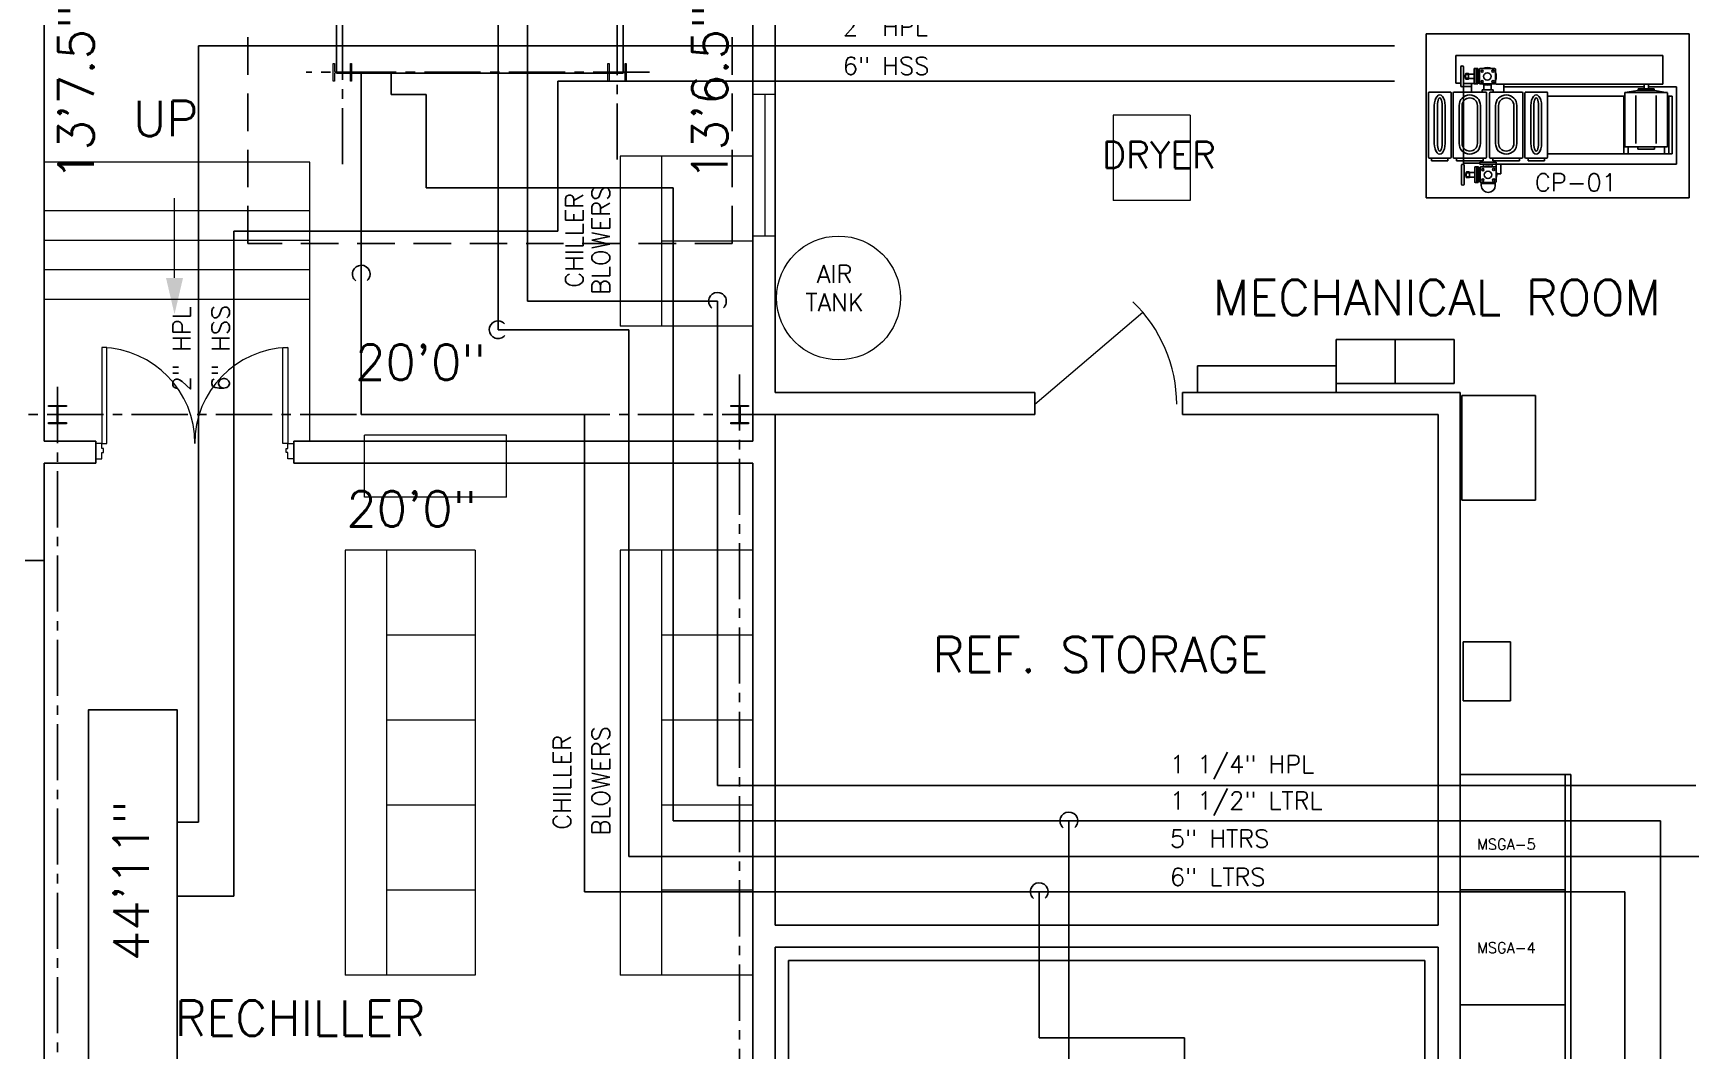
# Model space of a CAD drawing. Header units: inches. Extents: x -578 to 4567, y -980 to 6106.
# Drawn here: x 2518 to 3080, y 3819 to 4164 of the extents above; entities that cross this region are included whole.
import ezdxf
from ezdxf.enums import TextEntityAlignment as Align

# ---------------------------------------------------------------- set-up
doc = ezdxf.new("R2010")
doc.units = ezdxf.units.IN
doc.header["$LTSCALE"] = 25.4
doc.header["$MEASUREMENT"] = 0
doc.linetypes.add('CENTER2', pattern=[1.125, 0.75, -0.125, 0.125, -0.125])
doc.linetypes.add('DASHED', pattern=[0.75, 0.5, -0.25])
doc.layers.get('0').update_dxf_attribs({"linetype": 'CONTINUOUS', "lineweight": 20})
for name, color, linetype in [('A-ABOVE', 193, 'DASHED'), ('A-COL-GRID', 8, 'CENTER2'), ('A-CONC', 106, 'CONTINUOUS'), ('A-DIMS', 1, 'CONTINUOUS'), ('A-ELEC', 6, 'CONTINUOUS'), ('A-ROOMNAME', 6, 'CONTINUOUS'), ('A-TEXT', 2, 'CONTINUOUS'), ('A-WALL-CMU', 30, 'CONTINUOUS'), ('A-WALL-IMP', 6, 'CONTINUOUS')]:
    doc.layers.add(name, color=color, linetype=linetype)
doc.layers.add('A-AMONIA', color=7, linetype='CONTINUOUS', true_color=0x920ef1)
doc.layers.add('A-REFRIG EQPM', color=40, linetype='CONTINUOUS', true_color=0xffbf00)
for name, color, linetype, lineweight in [('A-COLUMNS', 6, 'CONTINUOUS', 20), ('A-DOOR', 1, 'CONTINUOUS', 20), ('A-EQ', 111, 'CONTINUOUS', 20), ('A-STAIR', 4, 'CONTINUOUS', 20), ('A-WINDOW', 4, 'CONTINUOUS', 20)]:
    doc.layers.add(name, color=color, linetype=linetype, lineweight=lineweight)
doc.styles.add('ROMANS', font='romans')
doc.styles.add('SIMPLEX', font='simplex')

# ---------------------------------------------------------------- blocks, each defined once
blk = doc.blocks.new('A$C5f4743b0')
for p, q in [((61.06, 40.19), (59.44, 40.19)), ((59.44, 40.19), (59.44, 36.81)), ((61.08, 42.88), (61.08, 37.95)), ((66.31, 43.03), (61.22, 43.03)), ((61.35, 44.09), (61.35, 43.38)), ((61.35, 43.47), (61.35, 43.04)), ((66.08, 43.38), (61.35, 43.38)), ((66.07, 43.38), (66.07, 44.09)), ((66.07, 43.39), (66.07, 43.04)), ((66.45, 37.95), (66.45, 42.88)), ((67, 42.58), (66.45, 42.58)), ((67.01, 37.92), (67.01, 42.87)), ((67.15, 43.02), (68.16, 43.02)), ((67.6, 43.02), (67.6, 37.78)), ((70.09, 41.21), (68.29, 41.21)), ((70.09, 39.69), (68.29, 39.69)), ((68.3, 42.87), (68.3, 37.92)), ((71.14, 41.11), (70.11, 41.11)), ((71.14, 39.78), (70.11, 39.78)), ((70.12, 39.59), (70.12, 41.29)), ((70.27, 41.43), (71, 41.43)), ((71, 39.45), (70.27, 39.45)), ((71.14, 41.29), (71.14, 39.59)), ((71.89, 40.66), (71.17, 40.66)), ((71.89, 40.3), (71.17, 40.3)), ((71.91, 43.59), (71.91, 37.29)), ((72.76, 43.59), (72.76, 37.29)), ((61.01, 36.81), (0, 36.81)), ((0, 36.81), (0, 10.66)), ((43.64, 34.48), (43.64, 12.77)), ((50.93, 34.84), (44, 34.84)), ((44.69, 35.77), (50.19, 35.77)), ((44.69, 35.77), (44.69, 34.84)), ((50.19, 35.77), (50.19, 34.84)), ((51.29, 12.77), (51.29, 34.48)), ((52.03, 34.48), (52.03, 12.77)), ((62.9, 34.84), (52.38, 34.84)), ((53.08, 35.77), (62.16, 35.77)), ((53.08, 35.77), (53.08, 34.84)), ((61.06, 37.83), (61.06, 36.54)), ((66.53, 36.91), (61.08, 36.91)), ((61.08, 36.91), (61.08, 36.5)), ((61.08, 36.5), (61.08, 36.19)), ((61.08, 36.19), (66.53, 36.19)), ((61.22, 37.81), (66.31, 37.81)), ((62.16, 35.77), (62.16, 34.84)), ((62.35, 37.81), (62.35, 36.91)), ((63.26, 12.77), (63.26, 34.48)), ((64.34, 12.77), (64.34, 34.48)), ((64.7, 34.84), (75.21, 34.84)), ((65.3, 37.83), (65.3, 36.91)), ((74.52, 35.77), (65.44, 35.77)), ((65.44, 35.77), (65.44, 34.84)), ((67, 38.47), (66.43, 38.47)), ((66.53, 36.19), (66.53, 36.91)), ((72.14, 36.47), (66.55, 36.47)), ((68.16, 37.78), (67.15, 37.78)), ((72.14, 36.47), (72.14, 10.53)), ((74.52, 35.77), (74.52, 34.84)), ((75.57, 34.48), (75.57, 12.77)), ((76.31, 12.77), (76.31, 34.48)), ((76.67, 34.84), (83.61, 34.84)), ((82.91, 35.77), (77.42, 35.77)), ((77.42, 35.77), (77.42, 34.84)), ((82.91, 35.77), (82.91, 34.84)), ((83.97, 34.48), (83.97, 12.77)), ((1.45, 33.31), (43.64, 33.31)), ((1.45, 33.31), (1.45, 13.84)), ((2.54, 33.06), (2.54, 13.89)), ((2.98, 31.03), (2.98, 12.66)), ((17.41, 31.03), (2.98, 31.03)), ((4.07, 33.06), (4.07, 31.03)), ((6.89, 29.8), (6.89, 13.55)), ((7.43, 31.77), (7.43, 31.03)), ((13.01, 31.77), (7.43, 31.77)), ((13.01, 31.03), (13.01, 31.77)), ((13.7, 29.8), (13.7, 13.55)), ((16.37, 33.06), (16.37, 31.03)), ((17.41, 12.61), (17.41, 31.03)), ((17.85, 33.11), (17.85, 13.94)), ((45.63, 17), (45.63, 29.84)), ((46.66, 17), (46.66, 29.84)), ((48.26, 17), (48.26, 29.84)), ((49.29, 17), (49.29, 29.84)), ((54.01, 17), (54.01, 29.84)), ((55.05, 17), (55.05, 29.84)), ((60.23, 17), (60.23, 29.84)), ((61.26, 17), (61.26, 29.84)), ((66.34, 17), (66.34, 29.84)), ((67.37, 17), (67.37, 29.84)), ((72.55, 17), (72.55, 29.84)), ((73.59, 17), (73.59, 29.84)), ((78.31, 17), (78.31, 29.84)), ((79.35, 17), (79.35, 29.84)), ((80.94, 17), (80.94, 29.84)), ((81.98, 17), (81.98, 29.84)), ((1.45, 13.84), (2.89, 13.84)), ((2.98, 12.66), (7.33, 11.87)), ((17.41, 12.61), (2.98, 12.61)), ((7.33, 11.87), (13.01, 11.87)), ((7.53, 11.32), (7.53, 11.87)), ((12.91, 11.32), (7.53, 11.32)), ((9.5, 11.32), (9.5, 9.69)), ((10.89, 11.32), (10.89, 9.69)), ((12.91, 11.87), (12.91, 11.32)), ((13.01, 11.87), (17.41, 12.61)), ((43.64, 13.85), (17.51, 13.85)), ((44, 12.41), (50.93, 12.41)), ((52.38, 12.41), (62.9, 12.41)), ((58.48, 12.41), (58.48, 9.74)), ((62.06, 11.72), (62.06, 12.46)), ((65.8, 11.72), (62.06, 11.72)), ((62.73, 11.69), (62.73, 9.86)), ((75.21, 12.41), (64.7, 12.41)), ((65.19, 11.69), (65.19, 9.9)), ((65.8, 12.39), (65.8, 11.72)), ((69.34, 12.37), (69.34, 9.49)), ((83.61, 12.41), (76.67, 12.41)), ((0, 10.66), (9.11, 10.66)), ((4.57, 9.74), (61.17, 9.74)), ((4.57, 0), (4.57, 9.74)), ((11.24, 10.66), (58.43, 10.66)), ((61.3, 9.53), (61.3, 4.6)), ((66.53, 9.67), (61.45, 9.67)), ((67.22, 9.22), (66.66, 9.22)), ((66.68, 4.6), (66.68, 9.53)), ((67.23, 4.57), (67.23, 9.52)), ((67.38, 9.66), (68.39, 9.66)), ((67.83, 9.66), (67.83, 4.42)), ((70.32, 7.86), (68.52, 7.86)), ((70.32, 6.33), (68.52, 6.33)), ((68.53, 9.52), (68.53, 4.57)), ((72.06, 9.49), (68.69, 9.49)), ((72.14, 10.53), (69.35, 10.53)), ((71.37, 7.75), (70.34, 7.75)), ((71.37, 6.42), (70.34, 6.42)), ((70.35, 6.24), (70.35, 7.94)), ((70.49, 8.08), (71.22, 8.08)), ((71.22, 6.1), (70.49, 6.1)), ((71.37, 7.94), (71.37, 6.24)), ((72.11, 7.31), (71.4, 7.31)), ((72.11, 6.95), (71.4, 6.95)), ((72.13, 10.24), (72.13, 3.94)), ((72.99, 10.24), (72.99, 3.94)), ((74.71, 9.43), (72.99, 9.43)), ((74.71, 9.43), (74.71, 0)), ((61.45, 4.46), (66.53, 4.46)), ((67.22, 5.12), (66.66, 5.12)), ((68.39, 4.42), (67.38, 4.42)), ((74.71, 0), (4.57, 0))]:
    blk.add_line(p, q)
for centre, radius in [((61.86, 42.25), 0.371), ((63.8, 40.48), 1.25), ((65.53, 42.25), 0.371), ((61.86, 38.67), 0.371), ((65.53, 38.71), 0.371), ((62.08, 8.89), 0.371), ((62.08, 5.32), 0.371), ((64.02, 7.12), 1.25), ((65.76, 8.89), 0.371), ((65.76, 5.36), 0.371)]:
    blk.add_circle(centre, radius)
for centre, radius, start, end in [((63.71, 44.09), 2.36, 0, 180), ((63.79, 40.45), 2.97, 156.2672, 203.7328), ((61.22, 42.88), 0.144, 90, 180), ((63.79, 40.45), 2.97, 60.1856, 119.8144), ((66.31, 42.88), 0.144, 0, 90), ((63.79, 40.45), 2.97, 333.5782, 26.4218), ((67.15, 42.87), 0.144, 90, 180), ((68.16, 42.87), 0.144, 0, 90), ((70.27, 41.29), 0.144, 90, 180), ((70.27, 39.59), 0.144, 180, 270), ((71, 41.29), 0.144, 0, 90), ((71, 39.59), 0.144, 270, 0), ((72.33, 43.59), 0.427, 0, 180), ((44, 34.48), 0.359, 90, 180), ((50.93, 34.48), 0.359, 0, 90), ((52.38, 34.48), 0.359, 90, 180), ((61.22, 37.95), 0.144, 180, 270), ((63.79, 40.45), 2.97, 242.9786, 297.0214), ((62.9, 34.48), 0.359, 0, 90), ((64.7, 34.48), 0.359, 90, 180), ((66.31, 37.95), 0.144, 270, 0), ((67.15, 37.92), 0.144, 180, 270), ((68.16, 37.92), 0.144, 270, 0), ((72.33, 37.29), 0.427, 180, 0), ((75.21, 34.48), 0.359, 0, 90), ((76.67, 34.48), 0.359, 90, 180), ((83.61, 34.48), 0.359, 0, 90), ((57.64, 29.84), 3.62, 0, 180), ((57.64, 29.84), 3.62, 0, 180), ((57.64, 29.84), 2.59, 0, 180), ((69.96, 29.84), 3.62, 0, 180), ((69.96, 29.84), 3.62, 0, 180), ((69.96, 29.84), 2.59, 0, 180), ((57.64, 17), 3.62, 180, 0), ((57.64, 17), 2.59, 180, 0), ((69.96, 17), 3.62, 180, 0), ((69.96, 17), 2.59, 180, 0), ((44, 12.77), 0.359, 180, 270), ((50.93, 12.77), 0.359, 270, 0), ((52.38, 12.77), 0.359, 180, 270), ((62.9, 12.77), 0.359, 270, 0), ((64.7, 12.77), 0.359, 180, 270), ((75.21, 12.77), 0.359, 270, 0), ((76.67, 12.77), 0.359, 180, 270), ((83.61, 12.77), 0.359, 270, 0), ((64.01, 7.13), 3.01, 153.9453, 206.0547), ((61.45, 9.53), 0.144, 90, 180), ((64.01, 7.13), 3.01, 57.6826, 122.3174), ((66.53, 9.53), 0.144, 0, 90), ((64.01, 7.13), 3.01, 332.2832, 27.7168), ((67.38, 9.52), 0.144, 90, 180), ((68.39, 9.52), 0.144, 0, 90), ((70.49, 7.94), 0.144, 90, 180), ((70.49, 6.24), 0.144, 180, 270), ((71.22, 7.94), 0.144, 0, 90), ((71.22, 6.24), 0.144, 270, 0), ((72.56, 10.24), 0.427, 0, 180), ((61.45, 4.6), 0.144, 180, 270), ((64.01, 7.13), 3.01, 242.4773, 297.5227), ((66.53, 4.6), 0.144, 270, 0), ((67.38, 4.57), 0.144, 180, 270), ((68.39, 4.57), 0.144, 270, 0), ((72.56, 3.94), 0.427, 180, 0)]:
    blk.add_arc(centre, radius, start, end)
at = {"extrusion": (0, 0, -1)}
for centre, major_axis, ratio in [((47.46, 29.84), (0, -3.61), 0.507781), ((47.46, 29.84), (0, -2.57), 0.311006), ((80.15, 17), (0, 3.61), 0.507781), ((80.14, 17), (0, 2.57), 0.311006)]:
    blk.add_ellipse(centre, major_axis=major_axis, ratio=ratio, start_param=1.570796, end_param=4.712389, dxfattribs=at)
for centre, major_axis, ratio in [((80.15, 29.84), (0, -3.61), 0.507781), ((80.14, 29.84), (0, -2.57), 0.311006), ((47.46, 17), (0, 3.61), 0.507781), ((47.46, 17), (0, 2.57), 0.311006)]:
    blk.add_ellipse(centre, major_axis=major_axis, ratio=ratio, start_param=1.570796, end_param=4.712389)

msp = doc.modelspace()

# ---------------------------------------------------------------- linework, layer by layer
at = {"layer": 'A-ABOVE'}
for p, q in [((2591, 4093), (2591, 4301)), ((2755, 4093), (2755, 4301)), ((2755, 4093), (2591, 4093))]:
    msp.add_line(p, q, dxfattribs=at)
at = {"layer": 'A-AMONIA'}
for p, q in [((2675.689436, 4455.001569), (2675.689436, 4063.745907)), ((2685.67808, 4446.320208), (2685.67808, 4073.427944)), ((2979.216164, 4159.964147), (2574.225199, 4159.964147)), ((2574.225199, 4159.964147), (2574.225199, 3896.896444)), ((2629.377347, 4150.741936), (2629.377347, 4035.040514)), ((2639.46208, 4150.741936), (2639.46208, 4143.493515)), ((2651.387678, 4143.493515), (2639.46208, 4143.493515)), ((2651.387678, 4143.493515), (2651.387678, 4111.846958)), ((2695.979232, 4147.964147), (2695.979232, 4097.103913)), ((2979.216164, 4147.964147), (2695.979232, 4147.964147)), ((2734.988829, 4111.846958), (2651.387678, 4111.846958)), ((2734.988829, 4111.846958), (2734.988829, 3897.316312)), ((2586.225199, 4097.103913), (2586.225199, 3871.833679)), ((2695.979232, 4097.103913), (2586.225199, 4097.103913)), ((2685.67808, 4073.427944), (2749.988829, 4073.427944)), ((2749.988829, 4073.427944), (2749.988829, 3909.316312)), ((2719.988829, 4063.745907), (2675.689436, 4063.745907)), ((2719.988829, 4063.745907), (2719.988829, 3885.250389)), ((2704.988829, 4035.040514), (2629.377347, 4035.040514)), ((2704.988829, 4035.040514), (2704.988829, 3873.316312)), ((2749.988829, 3909.316312), (3081.272964, 3909.316312)), ((2574.225199, 3896.896444), (2567, 3896.896444)), ((2734.988829, 3897.316312), (3069.272964, 3897.316312)), ((2868.970101, 3897.316312), (2868.970101, 3814.334351)), ((3069.272964, 3777.561556), (3069.272964, 3897.316312)), ((2719.988829, 3885.250389), (3153.025549, 3885.250389)), ((2586.225199, 3871.833679), (2567, 3871.833679)), ((2704.988829, 3873.316312), (3057.272964, 3873.316312)), ((2858.932456, 3873.316312), (2858.932456, 3823.753222)), ((3057.272964, 3759.561556), (3057.272964, 3873.316312)), ((2858.932456, 3823.753222), (2908.159319, 3823.753222)), ((2908.159319, 3823.753222), (2908.159319, 3690.54131))]:
    msp.add_line(p, q, dxfattribs=at)
for centre, start, end in [((2629.377347, 4082.614319), 312.37686697, 230.42899778), ((2749.988829, 4073.427944), 312.37686697, 230.42899778), ((2675.689436, 4063.745907), 42.37686697, 320.42899778), ((2868.970101, 3897.316312), 312.37686697, 230.42899778), ((2858.932456, 3873.316312), 312.37686697, 230.42899778)]:
    msp.add_arc(centre, 3, start, end, dxfattribs=at)
at = {"layer": 'A-COL-GRID'}
for p, q in [((2623, 4119.832427), (2623, 4278.639549)), ((2716, 4121.400999), (2716, 4280.549217)), ((2726.936022, 4151), (2610.747565, 4151)), ((2757.5, 4048.619166), (2757.5, 3515.5)), ((2526.5, 4044.417205), (2526.5, 3515.5)), ((2770.64263, 4035), (2507.075714, 4035))]:
    msp.add_line(p, q, dxfattribs=at)
at = {"layer": 'A-COLUMNS'}
for points in [[(2626.1, 4151), (2626.1, 4147.99), (2625.735, 4147.99), (2625.735, 4150.485, 0.4142135624), (2625.35, 4150.87), (2620.65, 4150.87, 0.4142135624), (2620.265, 4150.485), (2620.265, 4147.99), (2619.9, 4147.99), (2619.9, 4154.01), (2620.265, 4154.01), (2620.265, 4151.515, 0.4142135624), (2620.65, 4151.13), (2625.35, 4151.13, 0.4142135624), (2625.735, 4151.515), (2625.735, 4154.01), (2626.1, 4154.01), (2626.1, 4151)], [(2719.1, 4151), (2719.1, 4147.99), (2718.735, 4147.99), (2718.735, 4150.485, 0.4142135624), (2718.35, 4150.87), (2713.65, 4150.87, 0.4142135624), (2713.265, 4150.485), (2713.265, 4147.99), (2712.9, 4147.99), (2712.9, 4154.01), (2713.265, 4154.01), (2713.265, 4151.515, 0.4142135624), (2713.65, 4151.13), (2718.35, 4151.13, 0.4142135624), (2718.735, 4151.515), (2718.735, 4154.01), (2719.1, 4154.01), (2719.1, 4151)], [(2526.5, 4038.1), (2529.51, 4038.1), (2529.51, 4037.735), (2527.015, 4037.735, 0.4142135624), (2526.63, 4037.35), (2526.63, 4032.65, 0.4142135624), (2527.015, 4032.265), (2529.51, 4032.265), (2529.51, 4031.9), (2523.49, 4031.9), (2523.49, 4032.265), (2525.985, 4032.265, 0.4142135624), (2526.37, 4032.65), (2526.37, 4037.35, 0.4142135624), (2525.985, 4037.735), (2523.49, 4037.735), (2523.49, 4038.1), (2526.5, 4038.1)], [(2757.5, 4038.1), (2760.51, 4038.1), (2760.51, 4037.735), (2758.015, 4037.735, 0.4142135624), (2757.63, 4037.35), (2757.63, 4032.65, 0.4142135624), (2758.015, 4032.265), (2760.51, 4032.265), (2760.51, 4031.9), (2754.49, 4031.9), (2754.49, 4032.265), (2756.985, 4032.265, 0.4142135624), (2757.37, 4032.65), (2757.37, 4037.35, 0.4142135624), (2756.985, 4037.735), (2754.49, 4037.735), (2754.49, 4038.1), (2757.5, 4038.1)]]:
    msp.add_lwpolyline(points, format="xyb", dxfattribs=at)
at = {"layer": 'A-CONC'}
for p, q in [((2990, 4164), (3079, 4164)), ((2990, 4108.5), (2990, 4164)), ((3079, 4108.5), (3079, 4164)), ((2990, 4108.5), (3079, 4108.5)), ((3037, 3913), (3039, 3913)), ((3039, 3913), (3039, 3604))]:
    msp.add_line(p, q, dxfattribs=at)
at = {"layer": 'A-DOOR'}
for p, q in [((2857.5, 4038.5), (2893.978207, 4069.698403)), ((2543.25, 4057.75), (2541.5, 4057.75)), ((2541.5, 4057.75), (2541.5, 4025.25)), ((2543.25, 4025.25), (2543.25, 4057.75)), ((2602.75, 4025.25), (2602.75, 4057.75)), ((2602.75, 4057.75), (2604.5, 4057.75)), ((2604.5, 4057.75), (2604.5, 4025.25)), ((2539.5, 4025.25), (2539.5, 4020)), ((2541.5, 4025.25), (2539.5, 4025.25)), ((2541.5, 4025.25), (2543.25, 4025.25)), ((2541.5, 4023.5), (2541.5, 4025.25)), ((2604.5, 4025.25), (2602.75, 4025.25)), ((2604.5, 4023.5), (2604.5, 4025.25)), ((2604.5, 4025.25), (2606.5, 4025.25)), ((2606.5, 4025.25), (2606.5, 4020)), ((2539.5, 4020), (2541.5, 4020)), ((2542.125, 4023.5), (2541.5, 4023.5)), ((2541.5, 4022.125), (2542.125, 4022.125)), ((2541.5, 4020), (2541.5, 4022.125)), ((2542.125, 4022.125), (2542.125, 4023.5)), ((2603.875, 4023.5), (2604.5, 4023.5)), ((2603.875, 4022.125), (2603.875, 4023.5)), ((2604.5, 4022.125), (2603.875, 4022.125)), ((2604.5, 4020), (2604.5, 4022.125)), ((2606.5, 4020), (2604.5, 4020))]:
    msp.add_line(p, q, dxfattribs=at)
for centre, radius, start, end in [((2857.5, 4038.5), 48, 360, 46.38375527), ((2540.633221, 4025.394506), 32.367102, 359.74419627, 88.46545631), ((2605.366779, 4025.394506), 32.367102, 91.53454369, 180.25580373)]:
    msp.add_arc(centre, radius, start, end, dxfattribs=at)
at = {"layer": 'A-ELEC'}
for p, q in [((2999.5, 4060.5), (2959.5, 4060.5)), ((2959.5, 4042.5), (2959.5, 4060.5)), ((2979.5, 4045.5), (2979.5, 4060.5)), ((2999.5, 4045.5), (2999.5, 4060.5)), ((2959.5, 4051.5), (2912.5, 4051.5)), ((2912.5, 4042.5), (2912.5, 4051.5)), ((2959.5, 4042.5), (2912.5, 4042.5)), ((2999.5, 4045.5), (2959.5, 4045.5)), ((3002, 4041.5), (3027, 4041.5)), ((3002, 4006), (3002, 4041.5)), ((3027, 4006), (3027, 4041.5)), ((3002, 4006), (3027, 4006)), ((3002.5, 3958), (3018.5, 3958)), ((3002.5, 3938), (3002.5, 3958)), ((3018.5, 3938), (3018.5, 3958)), ((3002.5, 3938), (3018.5, 3938)), ((3037, 3913), (3001.5, 3913)), ((3037, 3913), (3037, 3718)), ((3001.5, 3912), (3001.5, 3718)), ((3037, 3874), (3001.5, 3874)), ((3037, 3835), (3001.5, 3835))]:
    msp.add_line(p, q, dxfattribs=at)
at = {"layer": 'A-EQ'}
for p, q in [((2884, 4136.5), (2884, 4107.5)), ((2910, 4136.5), (2884, 4136.5)), ((2910, 4136.5), (2910, 4107.5)), ((2762, 4122.6), (2717, 4122.6)), ((2717, 4122.6), (2717, 4065)), ((2731, 4122.6), (2731, 4065)), ((2762, 4122.6), (2762, 4065)), ((2910, 4107.5), (2884, 4107.5)), ((2762, 4093.8), (2731, 4093.8)), ((2762, 4065), (2717, 4065)), ((2667.90613, 3989), (2623.90613, 3989)), ((2623.90613, 3989), (2623.90613, 3845)), ((2637.90613, 3989), (2637.90613, 3845)), ((2667.90613, 3989), (2667.90613, 3845)), ((2762, 3989), (2717, 3989)), ((2717, 3989), (2717, 3845)), ((2731, 3989), (2731, 3845)), ((2762, 3989), (2762, 3845)), ((2667.90613, 3960.2), (2637.90613, 3960.2)), ((2762, 3960.2), (2731, 3960.2)), ((2667.90613, 3931.4), (2637.90613, 3931.4)), ((2762, 3931.4), (2731, 3931.4)), ((2667.90613, 3902.6), (2637.90613, 3902.6)), ((2762, 3902.6), (2731, 3902.6)), ((2667.90613, 3873.8), (2637.90613, 3873.8)), ((2762, 3873.8), (2731, 3873.8)), ((2667.90613, 3845), (2623.90613, 3845)), ((2762, 3845), (2717, 3845))]:
    msp.add_line(p, q, dxfattribs=at)
msp.add_circle((2790.987974, 4074.512026), 20.987974, dxfattribs=at)
at = {"layer": 'A-REFRIG EQPM'}
for p, q in [((2621, 4269.741936), (2621, 4150.741936)), ((2718, 4150.741936), (2718, 4269.741936)), ((2621, 4150.741936), (2718, 4150.741936))]:
    msp.add_line(p, q, dxfattribs=at)
msp.add_lwpolyline([(2537, 3575), (2567, 3575), (2567, 3935), (2537, 3935)], close=True, dxfattribs=at)
at = {"layer": 'A-STAIR'}
for p, q in [((2612, 4120.5), (2522, 4120.5)), ((2612, 4026), (2612, 4120.5)), ((2612, 4104), (2522, 4104)), ((2566.121203, 4081.288961), (2566.121203, 4108.302314)), ((2612, 4094), (2522, 4094)), ((2612, 4084), (2522, 4084)), ((2612, 4074), (2522, 4074))]:
    msp.add_line(p, q, dxfattribs=at)
msp.add_solid([(2569.001203, 4081.288961), (2563.241203, 4081.288961), (2566.121203, 4069.008961)], dxfattribs=at)
at = {"layer": 'A-WALL-CMU'}
for p, q in [((2522, 4026), (2522, 4189.5)), ((2762, 4026), (2762, 4187)), ((2769.5, 4179.5), (2769.5, 4042.5)), ((2857.5, 4042.5), (2769.5, 4042.5)), ((2857.5, 4035), (2857.5, 4042.5)), ((3001.5, 4042.5), (2907.5, 4042.5)), ((2907.5, 4035), (2907.5, 4042.5)), ((3001.5, 3515.5), (3001.5, 4042.5)), ((2857.5, 4035), (2769.5, 4035)), ((2769.5, 3862), (2769.5, 4035)), ((2994, 4035), (2907.5, 4035)), ((2994, 3862), (2994, 4035)), ((2539.5, 4026), (2522, 4026)), ((2539.5, 4018.5), (2539.5, 4026)), ((2762, 4026), (2606.5, 4026)), ((2606.5, 4018.5), (2606.5, 4026)), ((2539.5, 4018.5), (2522, 4018.5)), ((2522, 4018.5), (2522, 3515.5)), ((2762, 4018.5), (2606.5, 4018.5)), ((2762, 3779.5), (2762, 4018.5)), ((2522, 3985.5), (2314, 3985.5)), ((2994, 3862), (2769.5, 3862)), ((2994, 3854.5), (2769.5, 3854.5)), ((2769.5, 3479.5), (2769.5, 3854.5)), ((2994, 3479.5), (2994, 3854.5))]:
    msp.add_line(p, q, dxfattribs=at)
at = {"layer": 'A-WALL-IMP'}
for p, q in [((2989.5, 3850), (2774, 3850)), ((2774, 3484), (2774, 3850)), ((2989.5, 3484), (2989.5, 3850))]:
    msp.add_line(p, q, dxfattribs=at)
at = {"layer": 'A-WINDOW'}
for p, q in [((2769.5, 4143.5), (2762, 4143.5)), ((2766, 4143.5), (2766, 4095.5)), ((2769.5, 4095.5), (2762, 4095.5)), ((2630.5, 4007), (2630.5, 4028)), ((2678.5, 4028), (2630.5, 4028)), ((2678.5, 4007), (2678.5, 4028)), ((2678.5, 4007), (2630.5, 4007))]:
    msp.add_line(p, q, dxfattribs=at)

# ---------------------------------------------------------------- block references
at = {"layer": 'A-REFRIG EQPM', "rotation": 180}
msp.add_blockref('A$C5f4743b0', (3074.712973, 4156.721322), dxfattribs=at)

# ---------------------------------------------------------------- texts
at = {"layer": 'A-AMONIA', "char_height": 6, "attachment_point": 4, "style": 'ROMANS'}
for s, insert in [('2" HPL', (2792.427014, 4166.399396)), ('6" HSS', (2792.427014, 4153.175122)), ('1 1/4" HPL', (2903.188029, 3915.488675)), ('1 1/2" LTRL', (2903.188029, 3903.19027)), ('5" HTRS', (2903.188029, 3891.292456)), ('6" LTRS', (2903.188029, 3878.341837))]:
    msp.add_mtext(s, dxfattribs=dict(at, insert=insert))
at = {"layer": 'A-AMONIA', "char_height": 6, "attachment_point": 4, "rotation": 90, "style": 'ROMANS'}
for s, insert in [('2" HPL', (2568.516166, 4042.88716)), ('6" HSS', (2581.74044, 4042.88716))]:
    msp.add_mtext(s, dxfattribs=dict(at, insert=insert))
at = {"layer": 'A-DIMS', "style": 'SIMPLEX'}
for s, p in [('13\'7.5"', (2532.742339, 4144.066595)), ('13\'6.5"', (2747.381626, 4144.066595)), ('44\'11"', (2551.407011, 3877.032782))]:
    msp.add_text(s, height=12, rotation=90, dxfattribs=at).set_placement(p, align=Align.MIDDLE)
for p in [(2649.39961, 4052.731739), (2646.403915, 4003.041373)]:
    msp.add_text('20\'0"', height=12, dxfattribs=at).set_placement(p, align=Align.MIDDLE)
at = {"layer": 'A-REFRIG EQPM', "style": 'ROMANS'}
msp.add_text('CP-01', height=6, dxfattribs=at).set_placement((3040.667946, 4113.668143), align=Align.MIDDLE)
at = {"layer": 'A-ROOMNAME', "style": 'SIMPLEX'}
for s, p in [('MECHANICAL ROOM', (2993.614475, 4074.698155)), ('REF. STORAGE', (2879.649889, 3953.682898))]:
    msp.add_text(s, height=12, dxfattribs=at).set_placement(p, align=Align.MIDDLE)
at = {"layer": 'A-ROOMNAME', "insert": (2605.308709, 3836.485002), "char_height": 12, "width": 12, "attachment_point": 1, "style": 'SIMPLEX'}
msp.add_mtext('\\pi-39.14286;RECHILLER', dxfattribs=at)
at = {"layer": 'A-STAIR', "style": 'SIMPLEX'}
msp.add_text('UP', height=12, dxfattribs=at).set_placement((2563.112308, 4135.313528), align=Align.MIDDLE)
at = {"layer": 'A-TEXT'}
for s, height, style, p in [('DRYER', 9, 'SIMPLEX', (2899.478558, 4123.023945)), ('AIR', 6, 'ROMANS', (2789.681253, 4082.623715)), ('TANK', 6, 'ROMANS', (2789.681253, 4073.005133)), ('MSGA-5', 3.6, 'ROMANS', (3017.128435, 3889.389163)), ('MSGA-4', 3.6, 'ROMANS', (3017.128435, 3854.330022))]:
    msp.add_text(s, height=height, dxfattribs=dict(at, style=style)).set_placement(p, align=Align.MIDDLE)
at = {"layer": 'A-TEXT', "style": 'ROMANS'}
for s, p in [('CHILLER', (2701.471142, 4094.063571)), ('BLOWERS', (2710.478527, 4094.063571)), ('CHILLER', (2697.364574, 3910.390372)), ('BLOWERS', (2710.478527, 3910.890372))]:
    msp.add_text(s, height=6, rotation=90, dxfattribs=at).set_placement(p, align=Align.MIDDLE)

doc.saveas('drawing.dxf')
